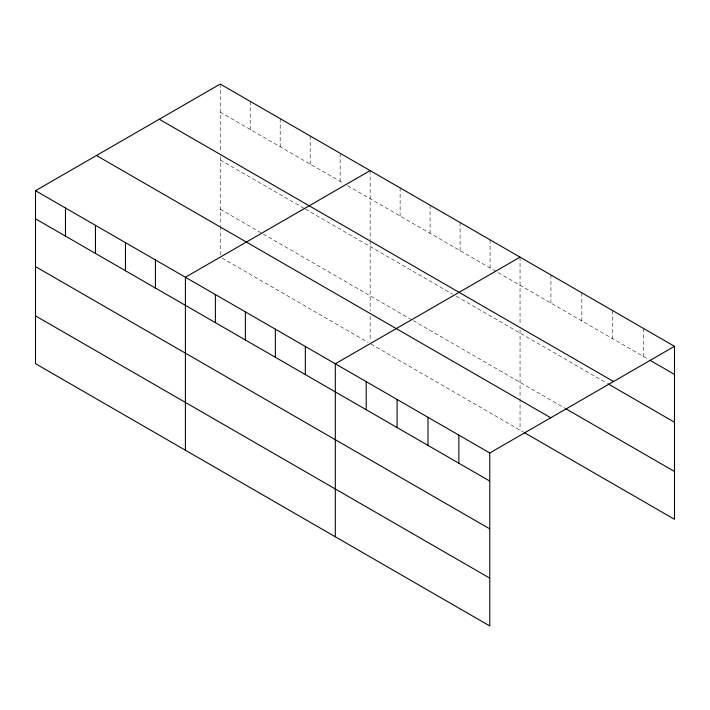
<?xml version="1.0" encoding="UTF-8"?>
<svg xmlns="http://www.w3.org/2000/svg" width="710" height="710" viewBox="0 0 710 710"><rect width="100%" height="100%" fill="white"/><g stroke="black" fill="none" stroke-linecap="round" stroke-linejoin="round"><path stroke-width="0.53" stroke-dasharray="3.55 2.66" d="M220.233 112.144L343.906 183.553M347.651 185.718L648.292 359.287M220.233 159.963L304.555 208.642M305.495 209.184L452.589 294.109M456.335 296.274L607.103 383.32M220.233 209.219L262.389 233.563M263.33 234.105L412.306 320.112M413.238 320.654L564.982 408.259M222.106 258.112L368.268 342.495M371.073 344.119L523.794 432.292M643.606 328.481L643.606 356.58M612.721 310.652L612.721 338.75M581.827 292.813L581.827 320.911M550.942 274.983L550.942 303.081M520.048 257.144L520.048 325.446M520.048 329.795L520.048 397.529M520.048 398.612L520.048 430.127M490.069 239.838L490.069 267.936M460.089 222.523L460.089 250.63M430.1 205.217L430.1 233.315M400.12 187.91L400.12 216.009M370.141 170.595L370.141 239.989M370.141 241.072L370.141 310.98M370.141 316.411L370.141 341.404M340.161 153.289L340.161 181.387M310.172 135.974L310.172 164.081M280.193 118.668L280.193 146.766M250.213 101.361L250.213 129.46M220.233 84.046L220.233 152.348M220.233 156.697L220.233 225.514M220.233 226.605L220.233 255.946"/><path stroke-width="1.06" d="M35.5 190.697L489.767 452.971L489.767 625.954L35.5 363.68L35.5 190.697L220.233 84.046L674.5 346.32L674.5 519.303L524.726 432.834M370.141 170.595L185.408 277.246L185.408 450.229M520.048 257.144L335.315 363.795L335.315 536.778M489.767 452.971L674.5 346.32M650.165 360.369L674.5 374.418M159.271 119.245L613.538 381.51M608.035 383.861L674.5 422.228M565.914 408.8L674.5 471.484M96.462 155.508L550.729 417.773M35.5 218.804L489.767 481.069M35.5 266.614L489.767 528.879M35.5 315.87L489.767 578.144M458.882 435.132L458.882 463.24M427.988 417.302L427.988 445.401M397.094 399.464L397.094 427.571M366.209 381.634L366.209 409.732M305.336 346.489L305.336 374.587M275.356 329.183L275.356 357.281M245.376 311.867L245.376 339.975M215.387 294.561L215.387 322.659M155.428 259.94L155.428 288.038M125.448 242.634L125.448 270.732M95.459 225.318L95.459 253.426M65.48 208.012L65.48 236.111"/></g></svg>
